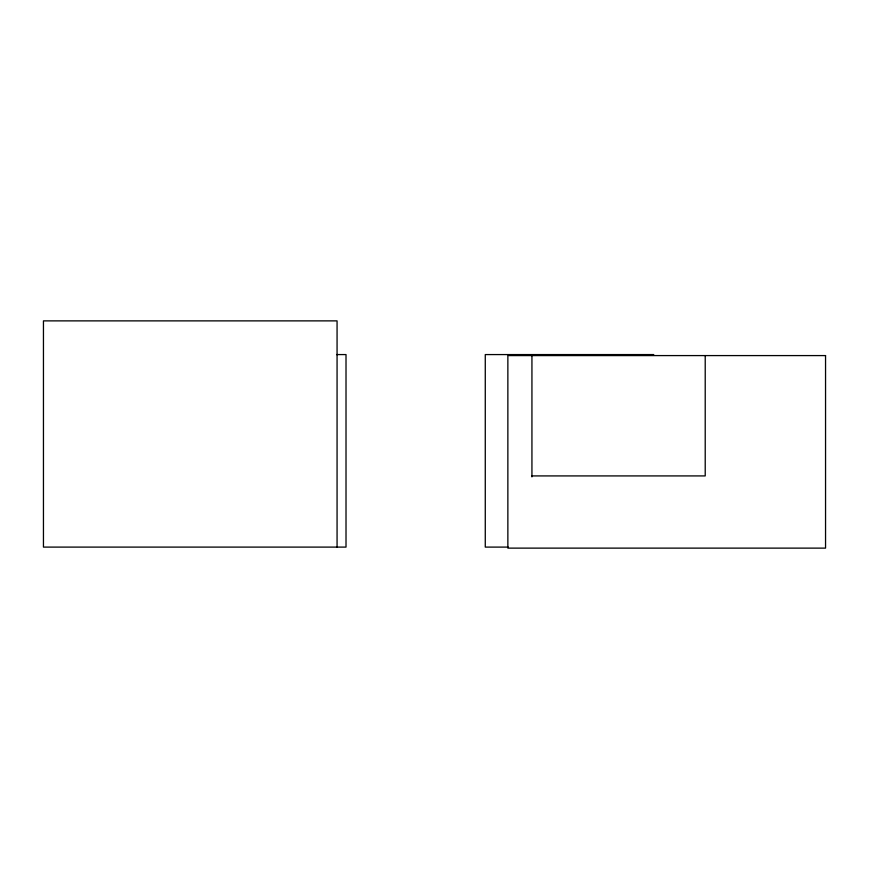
<?xml version="1.0" encoding="UTF-8"?>
<svg xmlns="http://www.w3.org/2000/svg" width="869" height="869" viewBox="0 0 869 869"><rect width="100%" height="100%" fill="white"/><g stroke="black" fill="none" stroke-linecap="round" stroke-linejoin="round"><path stroke-width="1.3" d="M336.542 354.574L346.014 354.574L346.014 547.101L43.45 547.101L43.45 320.878L337.063 320.878L337.063 547.101M653.738 354.574L485.271 354.574L485.271 547.101L508.191 547.101M531.937 475.919L705.215 475.919L705.215 355.584M531.937 355.584L531.937 476.885M825.55 355.584L507.865 355.584L507.865 548.122L825.55 548.122L825.55 355.584"/></g></svg>
